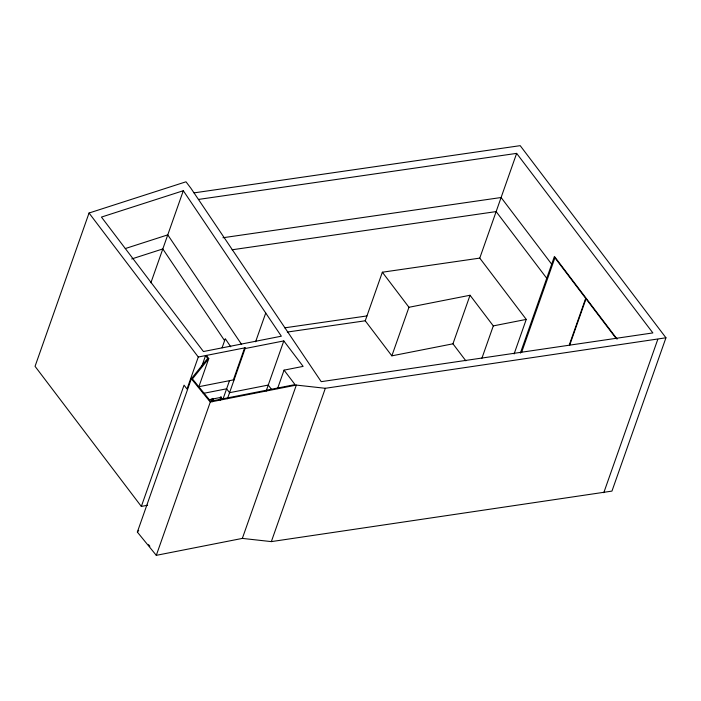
<?xml version="1.0" encoding="UTF-8"?>
<svg xmlns="http://www.w3.org/2000/svg" width="701" height="701" viewBox="0 0 701 701"><rect width="100%" height="100%" fill="white"/><g stroke="black" fill="none" stroke-linecap="round" stroke-linejoin="round"><path stroke-width="1.05" d="M198.436 199.434L516.646 153.37L652.868 332.922L321.216 381.668L190.917 188.271L186.002 181.796L89.045 213.025L35.05 366.334L141.339 506.446L147.596 505.219M150.89 282.783L183.311 190.725L281.346 336.2L203.439 351.534L101.443 217.082L183.311 190.725M141.339 506.446L184.056 385.156L187.001 389.037L198.278 357.019L89.045 213.025M194.019 192.88L520.195 145.659L665.95 337.786L611.955 491.103L271.34 541.61L242.344 538.403L156.297 555.341L137.352 532.068L191.347 378.75L207.698 358.386L205.568 355.582L201.932 365.913M198.655 387.32L208.775 358.57L206.392 355.416M222.077 347.819L225.284 338.697L230.743 346.802M156.297 555.341L210.291 402.032L191.347 378.75M211.176 401.48L212.272 398.378M211.833 400.884L212.561 398.816M212.289 401.752L213.384 398.659M219.851 399.666L220.92 396.635M220.342 400.315L221.411 397.283L208.872 399.754M223.084 398.851L229.472 380.713M233.354 379.907L244.631 347.889L245.122 348.537L227.448 398.72M255.602 341.773L265.732 313.023M266.126 391.105L283.8 340.923L245.122 348.537M277.543 388.626L284.054 370.137L303.121 366.386L283.8 340.923M242.344 538.403L296.33 385.086L325.334 388.293L665.95 337.786M271.34 541.61L325.334 388.293M391.85 355.845L408.955 307.283L470.047 295.252L452.951 343.814L391.85 355.845L365.247 320.786L382.352 272.216L479.764 258.117L526.258 319.402L514.087 353.97M479.764 258.117L516.646 153.37M481.894 358.272L493.302 325.895L470.047 295.252M520.37 353.129L554.421 256.443L617.125 339.091M521.526 352.594L554.912 257.793L616.302 338.714M569.361 344.734L585.685 298.363M569.685 345.164L586.018 298.792M603.789 492.707L657.775 339.398M208.775 358.57L192.433 378.926L210.58 401.226L295.025 384.604L284.054 370.137M137.352 532.068L138.719 530.368M125.277 248.557L167.767 234.87L241.635 344.489M131.718 258.949L162.807 248.943L224.6 340.642M198.278 357.019L245.446 347.731M493.302 325.895L526.258 319.402M198.295 386.812L234.169 379.749M203.255 393.401L226.625 388.801L229.577 392.691L268.255 385.068L271.471 389.318M210.291 402.032L296.33 385.086M222.953 237.744L501.101 197.516L551.687 264.207M232.066 249.784L496.142 211.588L546.736 278.271M284.694 327.84L366.956 315.932M287.322 332.064L365.247 320.786M148.524 544.624L149.874 546.281M452.951 343.814L465.867 360.84M382.352 272.216L408.955 307.283"/></g></svg>
